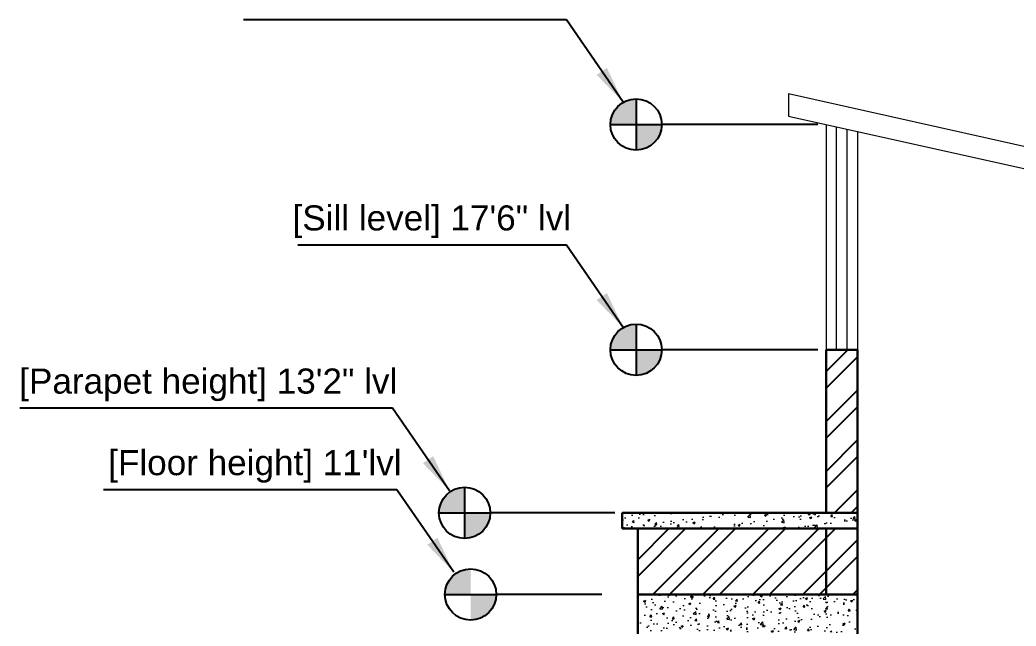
# Model space of a CAD drawing. Header units: inches. Extents: x -6800 to 96653, y -25814 to 17379.
# Drawn here: x 63971.3 to 64288.6, y 9160 to 9353.2 of the extents above; entities that cross this region are included whole.
import ezdxf

# ---------------------------------------------------------------- set-up
doc = ezdxf.new("R2010")
doc.units = ezdxf.units.IN
doc.header["$MEASUREMENT"] = 0
doc.layers.add('0 @ 1', color=7, linetype='Continuous')
for name, color, linetype, lineweight in [('ele back', 51, 'Continuous', 15), ('Hatch', 161, 'Continuous', 5), ('Wall', 90, 'Continuous', 30), ('Win ele', 211, 'Continuous', 15)]:
    doc.layers.add(name, color=color, linetype=linetype, lineweight=lineweight)
doc.styles.get("Standard").update_dxf_attribs({"font": 'arial.ttf'})
doc.dimstyles.get("Standard").update_dxf_attribs({"dimtxt": 7, "dimasz": 4, "dimexe": 2, "dimexo": 2, "dimgap": 2, "dimtad": 1, "dimdec": 0, "dimzin": 0, "dimdsep": 46, "dimlunit": 4, "dimtxsty": 'Standard', "dimblk": 'ARCHTICK', "dimcen": 0.25, "dimclrd": 256, "dimclre": 256, "dimclrt": 256, "dimadec": 0, "dimazin": 0, "dimtfac": 1, "dimtdec": 0, "dimtofl": 0, "dimtmove": 0, "dimatfit": 3, "dimfxl": 1, "dimfxlon": 1, "dimtolj": 1, "dimtzin": 0, "dimlwd": -1, "dimlwe": -1, "dimarcsym": 1})

# ---------------------------------------------------------------- blocks, each defined once
blk = doc.blocks.new('_ArchTick')
at = {"color": 0, "linetype": 'ByBlock', "const_width": 0.15}
blk.add_lwpolyline([(-0.5, -0.5), (0.5, 0.5)], dxfattribs=at)

msp = doc.modelspace()

# ---------------------------------------------------------------- hatches: boundary and pattern name
at = {"ltscale": 10, "transparency": 33554687}
h = msp.add_hatch(color=0, dxfattribs=at)
h.dxf.hatch_style = 1
h.paths.add_polyline_path([(64159.36, 9319.85), (64167.53, 9319.85), (64167.53, 9328.02, 0.414214)])
h.paths.add_polyline_path([(64167.53, 9311.68, 0.414214), (64175.7, 9319.85), (64167.53, 9319.85)])
h = msp.add_hatch(color=0, dxfattribs=at)
h.dxf.hatch_style = 1
h.paths.add_polyline_path([(64159.36, 9248.07), (64167.53, 9248.07), (64167.53, 9256.25, 0.414214)])
h.paths.add_polyline_path([(64167.53, 9239.9, 0.414214), (64175.7, 9248.07), (64167.53, 9248.07)])
h = msp.add_hatch(color=0, dxfattribs=at)
h.dxf.hatch_style = 1
h.paths.add_polyline_path([(64104.76, 9196.07), (64112.93, 9196.07), (64112.93, 9204.25, 0.414214)])
h.paths.add_polyline_path([(64112.93, 9187.9, 0.414214), (64121.11, 9196.07), (64112.93, 9196.07)])
h = msp.add_hatch(color=0, dxfattribs=at)
h.dxf.hatch_style = 1
h.paths.add_polyline_path([(64106.65, 9170.07), (64114.83, 9170.07), (64114.83, 9178.25, 0.414214)])
h.paths.add_polyline_path([(64114.83, 9161.9, 0.414214), (64123, 9170.07), (64114.83, 9170.07)])
at = {"layer": 'Hatch', "lineweight": 25, "transparency": 33554687}
h = msp.add_hatch(dxfattribs=at)
h.set_pattern_fill('ANSI32', color=256, scale=30)
h.set_pattern_definition([(45, (55572.449, 8938.216), (-7.954951, 7.954951), []), (45, (55577.752, 8938.216), (-7.954951, 7.954951), [])])
h.paths.add_polyline_path([(64594.06, 9235.58), (64584.06, 9235.58), (64584.06, 9056.07), (64594.06, 9056.07)])
h.paths.add_polyline_path([(64238.06, 9248.07), (64228.06, 9248.07), (64228.06, 9196.07), (64238.06, 9196.07)])
h.paths.add_polyline_path([(64238.06, 9191.07), (64228.06, 9191.07), (64228.06, 9170.07), (64238.06, 9170.07)])
h.paths.add_polyline_path([(64228.06, 9191.07), (64168.06, 9191.07), (64168.06, 9170.07), (64228.06, 9170.07)])
at = {"layer": 'Hatch', "linetype": 'Continuous', "transparency": 33554579}
h = msp.add_hatch(dxfattribs=at)
h.set_pattern_fill('AR-CONC', color=256)
h.set_pattern_definition([(50, (53094.3783, 21625.147), (7.1726018, -0.6275213), [0.75, -8.25]), (355, (53094.378, 21625.147), (-1.3875133, 7.5219213), [0.6, -6.6]), (100.451444, (53094.976, 21625.095), (5.7850885, 6.8944), [0.637402, -7.011421]), (46.1842, (53094.378, 21627.147), (10.6724133, -1.655193), [1.125, -12.375]), (96.635635, (53095.268, 21627.009), (9.3466195, 9.741186), [0.9561034, -10.5171376]), (351.184164, (53094.378, 21627.147), (9.3466195, 9.741186), [0.9, -9.9]), (21, (53095.3783, 21626.647), (5.9690705, -4.026189), [0.75, -8.25]), (326, (53095.378, 21626.647), (2.4331533, 7.2515005), [0.6, -6.6]), (71.451445, (53095.876, 21626.312), (8.4022238, 3.2253115), [0.637402, -7.011421]), (37.5, (53094.3783, 21625.1473), (0.12159855, 3.32893854), [0, -6.52, 0, -6.7, 0, -6.625]), (7.5, (53094.3783, 21625.1473), (2.6306954, 3.9441171), [0, -3.82, 0, -6.37, 0, -2.525]), (327.5, (53092.1483, 21625.1473), (5.33822436, -0.2255487), [0, -2.5, 0, -7.8, 0, -10.35]), (317.5, (53091.1483, 21625.1473), (5.8318617, 1.0010498), [0, -3.25, 0, -5.18, 0, -7.35])])
h.paths.add_polyline_path([(64168.06, 9170.07), (64168.06, 9158.07), (64238.06, 9158.07), (64238.06, 9170.07)])
h.paths.add_polyline_path([(64163.06, 9196.07), (64163.06, 9191.07), (64238.06, 9191.07), (64238.06, 9196.07)])

# ---------------------------------------------------------------- linework, layer by layer
at = {"ltscale": 10, "transparency": 33554687}
for p, q in [((64167.53, 9328.02), (64167.53, 9311.68)), ((64159.36, 9319.85), (64175.7, 9319.85)), ((64225.42, 9319.85), (64175.7, 9319.85)), ((64167.53, 9256.25), (64167.53, 9239.9)), ((64159.36, 9248.07), (64175.7, 9248.07)), ((64225.42, 9248.07), (64175.7, 9248.07)), ((64112.93, 9204.25), (64112.93, 9187.9)), ((64104.76, 9196.07), (64121.11, 9196.07)), ((64160.74, 9196.07), (64121.11, 9196.07)), ((64106.65, 9170.07), (64123, 9170.07)), ((64156.67, 9170.07), (64123, 9170.07))]:
    msp.add_line(p, q, dxfattribs=at)
for centre in [(64167.53, 9319.85), (64167.53, 9248.07), (64112.93, 9196.07), (64114.83, 9170.07)]:
    msp.add_circle(centre, 8.17, dxfattribs=at)
at = {"layer": 'ele back', "transparency": 33554641}
for p, q in [((64216.06, 9329.7), (64618.06, 9240.07)), ((64216.06, 9329.7), (64216.06, 9322.52)), ((64216.06, 9322.52), (64616.54, 9233.24))]:
    msp.add_line(p, q, dxfattribs=at)
at = {"layer": 'Wall', "transparency": 33554687}
for p, q in [((64228.06, 9196.07), (64228.06, 9248.07)), ((64228.06, 9248.07), (64238.06, 9248.07)), ((64238.06, 9248.07), (64238.06, 9038.07)), ((64163.06, 9191.07), (64163.06, 9196.07)), ((64163.06, 9196.07), (64238.06, 9196.07)), ((64163.06, 9191.07), (64238.06, 9191.07)), ((64168.06, 9191.07), (64168.06, 9056.07)), ((64228.06, 9170.07), (64228.06, 9191.07)), ((64238.06, 9170.07), (64168.06, 9170.07))]:
    msp.add_line(p, q, dxfattribs=at)
at = {"layer": 'Win ele', "transparency": 33554651}
for p, q in [((64228.06, 9319.85), (64228.06, 9248.07)), ((64231.4, 9248.07), (64231.4, 9319.11)), ((64234.73, 9248.07), (64234.73, 9318.36)), ((64238.06, 9317.62), (64238.06, 9248.07))]:
    msp.add_line(p, q, dxfattribs=at)

# ---------------------------------------------------------------- texts
at = {"ltscale": 10, "transparency": 33554687, "char_height": 8, "attachment_point": 9}
for s, insert in [('\\A1;[Sill level] 17\'6" lvl', (64146.82, 9283.67)), ('\\A1;[Parapet height] 13\'2" lvl', (64091.48, 9231.67)), ("\\A1;[Floor height] 11'lvl", (64092.85, 9205.67))]:
    msp.add_mtext(s, dxfattribs=dict(at, insert=insert))

# ---------------------------------------------------------------- leaders
at = {"layer": '0 @ 1', "ltscale": 10, "transparency": 33554687}
for points in [[(64163.42, 9326.92), (64145.34, 9353.19), (64042.46, 9353.19)], [(64163.42, 9255.14), (64145.34, 9281.41), (64059.81, 9281.41)], [(64108.09, 9203.14), (64090, 9229.41), (63971.29, 9229.41)], [(64109.45, 9177.14), (64091.37, 9203.41), (63997.94, 9203.41)]]:
    msp.add_leader(points, dimstyle='Standard', override={"dimscale": 1, "dimasz": 12, "dimexe": 6, "dimexo": 6, "dimtad": 1, "dimtoh": 0, "dimfxl": 12}, dxfattribs=at)

doc.saveas('drawing.dxf')
